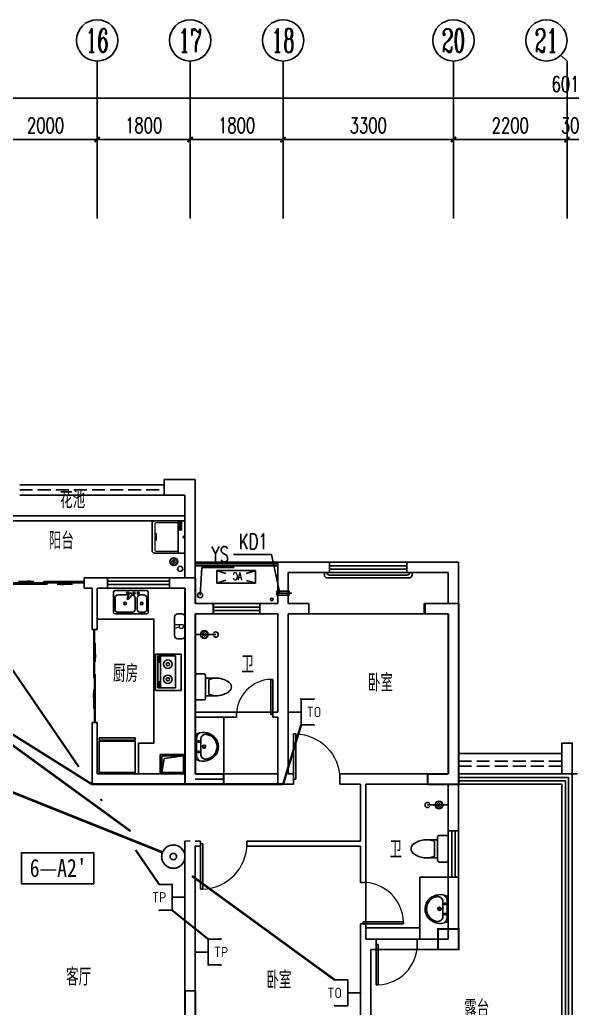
# Model space of a CAD drawing. Extents: x -993182 to -819982, y 169304 to 600104.
# Drawn here: x -875948 to -865248, y 372872 to 392011 of the extents above; entities that cross this region are included whole.
import ezdxf
from ezdxf.enums import TextEntityAlignment as Align

# ---------------------------------------------------------------- set-up
doc = ezdxf.new("R2010")
doc.units = 0
doc.header["$LTSCALE"] = 1000
doc.header["$MEASUREMENT"] = 0
doc.linetypes.add('DASH', pattern=[0.35, 0.25, -0.1])
for name, color, linetype in [('AXIS', 3, 'Continuous'), ('AXIS_TEXT', 7, 'Continuous'), ('DIM_LEAD', 3, 'Continuous'), ('EQUIP-安防', 3, 'Continuous'), ('EQUIP-通讯', 3, 'Continuous'), ('kan', 146, 'Continuous'), ('KTIAO', 124, 'Continuous'), ('PUB_TEXT', 7, 'Continuous'), ('VPIPE-污水', 2, 'Continuous'), ('WALL', 4, 'Continuous'), ('WINDOW', 2, 'Continuous'), ('WIRE-信号', 4, 'TG_S'), ('WIRE-网络', 6, 'TG_TD'), ('WIRE-通讯', 4, 'TG_TP'), ('冷凝水管', 6, 'Continuous'), ('家具', 187, 'Continuous'), ('屋面', 139, 'Continuous'), ('文字2', 7, 'Continuous'), ('栏杆', 169, 'Continuous'), ('空调、空调洞', 66, 'Continuous'), ('面层', 215, 'Continuous')]:
    doc.layers.add(name, color=color, linetype=linetype)
doc.layers.add('RENDERING', color=125, linetype='Continuous', lineweight=13)
doc.layers.add('洁、厨具', color=8, linetype='Continuous', lineweight=9)
doc.styles.add('-宋体', font='', dxfattribs={"width": 0.8})
doc.styles.add('_ROMANC', font='romanc__.ttf', dxfattribs={"width": 0.700005})
doc.styles.add('_SIMPLEX', font='SIMPLEX.shx', dxfattribs={"width": 0.75})
doc.styles.add('_TCH_AXIS', font='COMPLEX', dxfattribs={"bigfont": 'GBCBIG'})
doc.styles.add('_TCH_DIM', font='SIMPLEX', dxfattribs={"bigfont": 'GBCBIG'})
doc.styles.add('_TCH_DIM_T3', font='SIMPLEX', dxfattribs={"width": 0.705882, "bigfont": 'GBCBIG'})
doc.styles.add('_TEL_ATTDEF', font='GBENOR', dxfattribs={"width": 0.8, "height": 3, "bigfont": 'GBCBIG'})
doc.styles.add('_TEL_DIM', font='ICED', dxfattribs={"width": 0.8, "height": 3.5, "bigfont": 'BZHZ'})
doc.styles.add('COMPLEX', font='COMPLEX')
doc.styles.add('DIM_FONT', font='simplex_.ttf', dxfattribs={"width": 0.7, "bigfont": 'GBCBIG'})
doc.styles.get("Standard").update_dxf_attribs({"font": 'gbenor.shx', "bigfont": 'gbcbig.shx'})
doc.styles.add('TG_LINETYPE', font='ICED', dxfattribs={"width": 0.8, "height": 2, "bigfont": 'BZHZ'})
doc.styles.get('-宋体').set_extended_font_data('SimSun')
doc.linetypes.add('TG_S', pattern='A,1,-0.3,["S",TG_LINETYPE,S=0.1,R=0,X=-0.23,Y=-0.1],0', length=1.3)
doc.linetypes.add('TG_TD', pattern='A,1,-0.45,["TD",TG_LINETYPE,S=0.1,R=0,X=-0.38,Y=-0.1],0', length=1.45)
doc.linetypes.add('TG_TD+TV', pattern='A,1,-0.9,["TD+TV",TG_LINETYPE,S=0.1,R=0,X=-0.82,Y=-0.1],0', length=1.9)
doc.linetypes.add('TG_TP', pattern='A,1,-0.45,["TP",TG_LINETYPE,S=0.1,R=0,X=-0.38,Y=-0.1],0', length=1.45)
doc.linetypes.add('TG_WS', pattern='A,1,-0.45,["WS",TG_LINETYPE,S=0.1,R=0,X=-0.38,Y=-0.1],0', length=1.45)
doc.dimstyles.new('_TCH_ARCH&&100', dxfattribs={"dimtxt": 297.5, "dimasz": 100, "dimexe": 250, "dimexo": 300, "dimgap": 126.25, "dimtad": 1, "dimdec": 0, "dimzin": 0, "dimdsep": 46, "dimtxsty": '_TCH_DIM_T3', "dimblk": 'ARCHTICK', "dimcen": 0.09, "dimclrt": 7, "dimazin": 2, "dimtfac": 1, "dimtdec": 0, "dimtix": 1, "dimtmove": 2, "dimatfit": 3, "dimfxl": 0, "dimtolj": 1, "dimtzin": 0, "dimarcsym": 0})

# ---------------------------------------------------------------- blocks, each defined once
blk = doc.blocks.new('ASDGFSDFGGDF')
at = {"layer": '家具'}
for p, q in [((695, -609), (695, 0)), ((695, -609), (695, 0)), ((0, -670), (0, -629)), ((0, -629), (28, -629)), ((0, -670), (695, -670)), ((28, -629), (28, -609)), ((695, -609), (666, -609)), ((666, -609), (666, -629)), ((666, -629), (695, -629)), ((695, -629), (695, -670))]:
    blk.add_line(p, q, dxfattribs=at)
for points in [[(0, -609), (0, 0), (695, 0), (695, -609)], [(666, -609), (28, -609), (28, -629), (666, -629)]]:
    blk.add_lwpolyline(points, close=True, dxfattribs=at)
blk = doc.blocks.new('sdfdsfgf')
at = {"layer": '家具'}
for points in [[(1414289, 21341), (1413809, 21341), (1413809, 20961), (1414289, 20961), (1414289, 21341)], [(1414259, 20991), (1414211, 21259), (1413839, 21311)]]:
    blk.add_lwpolyline(points, dxfattribs=at)
blk.add_lwpolyline([(1414259, 21311), (1413839, 21311), (1413839, 20991), (1414259, 20991)], close=True, dxfattribs=at)
blk = doc.blocks.new('A$C685A49D5')
at = {"layer": '家具'}
for p, q in [((0, 31), (0, 419)), ((31, 450), (644, 450)), ((340, 402), (325, 393)), ((369, 391), (408, 287)), ((675, 419), (675, 31)), ((31, 307), (31, 92)), ((153, 368), (92, 368)), ((215, 92), (215, 307)), ((256, 307), (256, 92)), ((390, 277), (320, 363)), ((583, 368), (377, 368)), ((408, 287), (390, 277)), ((644, 92), (644, 307)), ((644, 0), (31, 0)), ((92, 31), (153, 31)), ((317, 31), (583, 31))]:
    blk.add_line(p, q, dxfattribs=at)
for centre, radius in [((194, 399), 20.5), ((276, 399), 20.5), ((399, 399), 20.5), ((128, 199), 25.6), ((450, 199), 25.6)]:
    blk.add_circle(centre, radius, dxfattribs=at)
for centre, radius, start, end in [((31, 419), 30.7, 90, 180), ((335, 376), 20.5, 120, 219.4623), ((350, 384), 20.5, 20.5377, 120), ((644, 419), 30.7, 0, 90), ((92, 307), 61.4, 90, 180), ((153, 307), 61.4, 0, 90), ((317, 307), 61.4, 90, 180), ((583, 307), 61.4, 0, 90), ((31, 31), 30.7, 180, 270), ((92, 92), 61.4, 180, 270), ((153, 92), 61.4, 270, 0), ((317, 92), 61.4, 180, 270), ((583, 92), 61.4, 270, 0), ((644, 31), 30.7, 270, 0)]:
    blk.add_arc(centre, radius, start, end, dxfattribs=at)
at = {"layer": '家具', "style": 'DIM_FONT', "width": 0.8, "flags": 9}
for tag in ['YSIZE', 'XSIZE']:
    blk.add_attdef(tag, (338, 450), '', height=0.5, rotation=270, dxfattribs=at)
blk = doc.blocks.new('$plan$00001601')
at = {"layer": '家具'}
for p, q in [((-350, 16), (350, 16)), ((-350, -484), (-350, 16)), ((350, 16), (350, -484)), ((-323, -98), (-323, -440)), ((299, -98), (-323, -98)), ((299, -440), (299, -98)), ((350, -484), (-350, -484)), ((-323, -384), (299, -384)), ((-323, -440), (299, -440)), ((-291, -407), (-291, -418)), ((-216, -416), (-280, -416)), ((-280, -416), (-280, -433)), ((-280, -433), (-216, -433)), ((-216, -433), (-216, -416)), ((-199, -408), (-199, -418)), ((182, -407), (182, -418)), ((193, -416), (193, -433)), ((257, -416), (193, -416)), ((193, -433), (257, -433)), ((257, -433), (257, -416)), ((274, -408), (274, -418))]:
    blk.add_line(p, q, dxfattribs=at)
for points in [[(-199, -408, 0.259034), (-201, -404, 0.076276), (-213, -399, 0.036515), (-226, -397, 0.026615), (-245, -396, 0.026615), (-264, -397, 0.036515), (-277, -399, 0.076276), (-289, -404, 0.259034), (-291, -408, 0.078462), (-291, -409, 0.056762)], [(-199, -418, 0.259034), (-201, -415, 0.076276), (-213, -410, 0.036515), (-226, -407, 0.026615), (-245, -406, 0.026615), (-264, -407, 0.036515), (-277, -410, 0.076276), (-289, -415, 0.259034), (-291, -418, 0.259034), (-289, -422, 0.056762), (-280, -426, 0.036515)], [(-216, -427, 0.008736), (-213, -427, 0.076276), (-201, -422, 0.259034), (-199, -418, 0.259034)], [(274, -408, 0.259034), (272, -404, 0.076276), (260, -399, 0.036515), (247, -397, 0.026615), (228, -396, 0.026615), (209, -397, 0.036515), (196, -399, 0.076276), (184, -404, 0.259034), (182, -408, 0.078462), (182, -409, 0.056762)], [(274, -418, 0.259034), (272, -415, 0.076276), (260, -410, 0.036515), (247, -407, 0.026615), (228, -406, 0.026615), (209, -407, 0.036515), (196, -410, 0.076276), (184, -415, 0.259034), (182, -418, 0.259034), (184, -422, 0.056762), (193, -426, 0.036515)], [(257, -427, 0.008736), (260, -427, 0.076276), (272, -422, 0.259034), (274, -418, 0.259034)]]:
    blk.add_lwpolyline(points, format="xyb", dxfattribs=at)
for centre, radius, start, end in [((-158, -243), 82.5, 0.964, 0), ((134, -243), 82.5, 180, 179.036), ((-158, -243), 31.6, 0.6532, 0), ((134, -243), 31.6, 180, 179.3468)]:
    blk.add_arc(centre, radius, start, end, dxfattribs=at)
blk = doc.blocks.new('A$C3451006C')
blk.add_lwpolyline([(-50, 330), (-50, -30, 0.414214), (10, -90), (90, -90, 0.414214), (150, -30), (150, 330, 0.414214), (90, 390), (10, 390, 0.414214)], format="xyb", close=True)
at = {"style": '_SIMPLEX', "width": 0.8}
blk.add_text('R', height=150, rotation=270, dxfattribs=at).set_placement((-32, 144), align=Align.CENTER)
blk = doc.blocks.new('$plan$00001623')
at = {"layer": '家具', "linetype": 'Continuous'}
blk.add_line((-341, -145), (342, -145), dxfattribs=at)
at = {"layer": '家具'}
blk.add_lwpolyline([(295, -706), (-295, -706, -0.414214), (-345, -656), (-345, 0), (345, 0), (345, -656, -0.414214)], format="xyb", close=True, dxfattribs=at)
at = {"layer": '家具', "lineweight": 13}
blk.add_lwpolyline([(307, -145), (307, -611, -0.414214), (267, -651), (-267, -651, -0.414214), (-307, -611), (-307, -145)], format="xyb", dxfattribs=at)
at = {"layer": '家具'}
for points in [[(323, -72), (152, -72), (152, -120), (323, -120)], [(163, -86), (177, -86), (177, -99), (163, -99)], [(189, -86), (202, -86), (202, -99), (189, -99)], [(213, -86), (227, -86), (227, -99), (213, -99)], [(239, -86), (253, -86), (253, -99), (239, -99)], [(281, -110), (309, -110), (309, -80), (281, -80)]]:
    blk.add_lwpolyline(points, close=True, dxfattribs=at)
blk.add_lwpolyline([(-71, -651), (-71, -623), (0, -623), (71, -623), (71, -651)], dxfattribs=at)
blk.add_circle((0, -25), 16, dxfattribs=at)
blk = doc.blocks.new('90304092557924')
at = {"layer": 'KTIAO'}
for p, q in [((-375, 125), (-198, 66)), ((-375, 125), (-375, -125)), ((375, 125), (-375, 125)), ((375, 125), (198, 66)), ((375, -125), (375, 125)), ((-203, -68), (-375, -125)), ((-375, -125), (375, -125)), ((200, -67), (375, -125))]:
    blk.add_line(p, q, dxfattribs=at)
at = {"layer": 'KTIAO', "style": '_ROMANC', "width": 0.7}
blk.add_text('AC', height=148.6, dxfattribs=at).set_placement((-113, -66))
at = {"layer": 'KTIAO', "style": 'DIM_FONT', "oblique": 0, "width": 0.6, "flags": 9}
for tag in ['XSIZE', 'YSIZE']:
    blk.add_attdef(tag, (-375, -125), '', height=0.5, dxfattribs=at)
blk = doc.blocks.new('M_E6')
for p, q in [((-240, 0), (-270, -79)), ((240, 0), (-240, 0)), ((-237, 0), (239, 0)), ((240, 0), (270, -79)), ((-213, -36), (-271, -91)), ((-179, -23), (181, -23)), ((141, -105), (-141, -105)), ((-141, -105), (141, -105)), ((217, -37), (274, -95))]:
    blk.add_line(p, q)
for centre, radius in [((-99, -65), 16.3), ((2, -172), 31.6), ((2, -172), 23), ((101, -65), 16.3)]:
    blk.add_circle(centre, radius)
for centre, radius, start, end in [((28, -152), 307, 166.1751, 244.7296), ((-141, -205), 100, 90, 190.5602), ((-179, -73), 50, 90, 133.181), ((-28, -152), 307, 297.0639, 13.8249), ((141, -205), 100, 349.4398, 90), ((181, -73), 50, 44.5607, 90), ((0, -179), 243, 190.5602, 349.4398), ((0, -201), 250, 245.8071, 296.4628), ((28, -152), 307, 266.589, 266.5936)]:
    blk.add_arc(centre, radius, start, end)
at = {"width": 0.8, "flags": 9}
for tag in ['XSIZE', 'YSIZE']:
    blk.add_attdef(tag, (0, 0), '', height=0.5, dxfattribs=at)
blk = doc.blocks.new('1')
for p, q in [((-550, -239), (-550, 201)), ((-520, 231), (-380, 231)), ((-350, 201), (-350, 151)), ((-350, 151), (-350, -189)), ((-350, 151), (-154, 151)), ((-289, 121), (-289, -159)), ((-154, -189), (-350, -189)), ((-350, -189), (-350, -239)), ((-380, -269), (-520, -269))]:
    blk.add_line(p, q)
for centre, radius, start, end in [((-520, 201), 30, 90, 180), ((-380, 201), 30, 360, 90), ((-137, -247), 398, 92.544, 112.5495), ((-137, -247), 398, 53.3619, 92.544), ((40, -19), 110, 303.4509, 56.5491), ((-137, 208), 398, 247.4505, 267.456), ((-137, 208), 398, 267.456, 306.6381), ((-520, -239), 30, 180, 270), ((-380, -239), 30, 270, 360)]:
    blk.add_arc(centre, radius, start, end)
blk = doc.blocks.new('A$C6A1B0631')
at = {"layer": '家具'}
for p, q in [((0, 527), (0, 667)), ((30, 697), (470, 697)), ((500, 667), (500, 527)), ((470, 497), (30, 497)), ((80, 497), (80, 267)), ((390, 437), (110, 437)), ((420, 497), (420, 267))]:
    blk.add_line(p, q, dxfattribs=at)
for centre, radius, start, end in [((30, 667), 30, 90, 180), ((470, 667), 30, 0, 90), ((30, 527), 30, 180, 270), ((477, 284), 398, 157.4505, 216.6381), ((23, 284), 398, 323.3619, 22.5495), ((470, 527), 30, 270, 0), ((250, 108), 110, 213.4509, 326.5491)]:
    blk.add_arc(centre, radius, start, end, dxfattribs=at)
blk = doc.blocks.new('$lvtry$00000168')
at = {"color": 0}
blk.add_line((0, 0), (0, -395), dxfattribs=at)
blk.add_arc((0, -395), 50, 121.0332, 58.9668, dxfattribs=at)
for p in [(0, 0), (0, -223)]:
    blk.add_point(p, dxfattribs=at)
blk = doc.blocks.new('$lvtry$00000171')
for p, q in [((-74, 11), (-11, 74)), ((-70, -27), (27, 70)), ((-53, -53), (53, 53)), ((-27, -70), (70, 27)), ((11, -74), (74, -11))]:
    blk.add_line(p, q)
blk.add_circle((0, 0), 75)
blk.add_point((0, 0))
blk = doc.blocks.new('A$C6BE329BC')
at = {"layer": '家具'}
blk.add_blockref('$lvtry$00000168', (75, 445), dxfattribs=at)
at = {"layer": '家具', "rotation": 180}
blk.add_blockref('$lvtry$00000171', (75, 271), dxfattribs=at)
blk = doc.blocks.new('TRHH')
at = {"color": 6}
blk.add_circle((-233616, -461390), 50, dxfattribs=at)
blk = doc.blocks.new('q2')
at = {"color": 3, "const_width": 35}
for points in [[(-507646, -362041), (-507146, -362041)], [(-507646, -362241), (-507646, -362041)], [(-507146, -362541), (-507146, -362041)], [(-507646, -362241), (-507346, -362241)], [(-507346, -362741), (-507346, -362241)], [(-507146, -362541), (-506796, -362541)], [(-506796, -362541), (-506796, -362741)], [(-502696, -362541), (-502046, -362541)], [(-502696, -362741), (-502696, -362541)], [(-502046, -366041), (-502046, -362541)], [(-507346, -366041), (-507346, -362741)], [(-507146, -365841), (-507146, -362741)], [(-507146, -362741), (-506796, -362741)], [(-502696, -362741), (-502246, -362741)], [(-502246, -365841), (-502246, -362741)], [(-507146, -365841), (-506596, -365841)], [(-506596, -365841), (-506596, -366041)], [(-502646, -365841), (-502246, -365841)], [(-502646, -366041), (-502646, -365841)], [(-507346, -366041), (-506596, -366041)], [(-502646, -366041), (-502046, -366041)], [(-507346, -372341), (-507346, -370041)], [(-507346, -370041), (-507146, -370041)], [(-507146, -372541), (-507146, -370041)]]:
    blk.add_lwpolyline(points, dxfattribs=at)
blk.add_lwpolyline([(-502046, -369241), (-502046, -368841), (-502446, -368841), (-502446, -369241)], close=True, dxfattribs=at)
blk = doc.blocks.new('A$C06D6341B')
at = {"layer": '空调、空调洞', "linetype": 'DASH'}
for p, q in [((80, 290), (0, 290)), ((0, 290), (0, 50)), ((40, 0), (40, 340)), ((80, 50), (80, 290)), ((0, 50), (80, 50))]:
    blk.add_line(p, q, dxfattribs=at)
blk = doc.blocks.new('kt')
at = {"layer": 'DIM_LEAD'}
for p, q in [((-423467, -787455), (-424204, -787455)), ((-423307, -788204), (-423467, -787455)), ((-423307, -788204), (-423467, -787455)), ((-423307, -788204), (-423467, -787455)), ((-423307, -788204), (-423467, -787455)), ((-423307, -788204), (-423467, -787455))]:
    blk.add_line(p, q, dxfattribs=at)
at = {"layer": 'VPIPE-污水'}
blk.add_circle((-425236, -787733, -76424), 50, dxfattribs=at)
at = {"layer": '冷凝水管'}
blk.add_circle((-423460, -788323, -76424), 25, dxfattribs=at)
at = {"layer": '家具', "yscale": -1, "rotation": 89.9999999999961}
blk.add_blockref('$lvtry$00000171', (-425360, -787592, -76424), dxfattribs=at)
at = {"layer": '空调、空调洞', "xscale": -1, "rotation": 90}
blk.add_blockref('A$C06D6341B', (-423074, -788164, -76424), dxfattribs=at)
at = {"layer": 'DIM_LEAD', "color": 7, "style": '_TCH_DIM', "width": 0.705882}
blk.add_text('KD1', height=297.5, dxfattribs=at).set_placement((-424099, -787350))
blk = doc.blocks.new('$DorLib2D$00000001')
for p, q in [((0.45, 0.975), (0.5, 0.975)), ((0.45, 0), (0.45, 0.975)), ((0.5, 0), (0.5, 0.975)), ((0.5, 0), (0.45, 0))]:
    blk.add_line(p, q)
at = {"lineweight": 13}
blk.add_arc((0.475, 0), 0.975, 91.4693, 180, dxfattribs=at)
blk = doc.blocks.new('$DorLib2D$00000131')
at = {"color": 0, "linetype": 'Continuous'}
for p, q in [((-0.5, 0.125), (-0.5, 0)), ((0.019, 0.125), (-0.5, 0.125)), ((0.019, 0), (0.019, 0.125)), ((0.15, 0.125), (0.232, 0.197)), ((0.35, 0.125), (0.15, 0.125)), ((0.232, 0.197), (0.232, 0.125)), ((-0.5, 0), (0.019, 0)), ((-0.024, 0), (0.5, 0)), ((-0.024, -0.125), (-0.024, 0)), ((0.5, 0), (0.5, -0.125)), ((-0.35, -0.125), (-0.15, -0.125)), ((-0.232, -0.197), (-0.232, -0.125)), ((-0.15, -0.125), (-0.232, -0.197)), ((0.5, -0.125), (-0.024, -0.125))]:
    blk.add_line(p, q, dxfattribs=at)
blk = doc.blocks.new('$WINLIB2D$00000001')
at = {"color": 0}
for points in [[(-0.5, 0.5), (-0.5, -0.5)], [(-0.5, 0.5), (0.5, 0.5)], [(0.5, -0.5), (0.5, 0.5)], [(0.5, 0.167), (-0.5, 0.167)], [(0.5, -0.167), (-0.5, -0.167)], [(-0.5, -0.5), (0.5, -0.5)]]:
    blk.add_lwpolyline(points, dxfattribs=at)
blk = doc.blocks.new('_AXISO')
blk.add_circle((0, 0), 0.5)
at = {"layer": 'AXIS_TEXT', "style": 'COMPLEX', "width": 1.041667}
blk.add_attdef('A', text='', height=0.56, dxfattribs=at).set_placement((-0.25, -0.28), (0.25, -0.28), align=Align.FIT)
blk = doc.blocks.new('_ArchTick')
at = {"color": 0, "linetype": 'ByBlock', "const_width": 0.4}
blk.add_lwpolyline([(-0.5, -0.5), (0.5, 0.5)], dxfattribs=at)
blk = doc.blocks.new('*D248')
at = {"layer": 'AXIS', "color": 0, "lineweight": -2}
for p, q in [((-256409, -356156), (-256409, -353578)), ((-196309, -356156), (-196309, -353578)), ((-256409, -353828), (-196309, -353828))]:
    blk.add_line(p, q, dxfattribs=at)
at = {"layer": 'Defpoints', "color": 0}
for p in [(-196309, -353828), (-256409, -356456), (-196309, -356456)]:
    blk.add_point(p, dxfattribs=at)
at = {"layer": 'AXIS', "color": 0, "lineweight": -2, "xscale": 100, "yscale": 100, "zscale": 100, "rotation": 180}
blk.add_blockref('_ArchTick', (-256409, -353828), dxfattribs=at)
at = {"layer": 'AXIS', "color": 0, "lineweight": -2, "xscale": 100, "yscale": 100, "zscale": 100}
blk.add_blockref('_ArchTick', (-196309, -353828), dxfattribs=at)
at = {"layer": 'AXIS', "color": 7, "insert": (-226359, -353553), "char_height": 297.5, "attachment_point": 5, "style": '_TCH_DIM_T3'}
blk.add_mtext('\\A1;60100', dxfattribs=at)
blk = doc.blocks.new('*D261')
at = {"layer": 'AXIS', "color": 0, "lineweight": -2}
for p, q in [((-237609, -356156), (-237609, -354378)), ((-235609, -356156), (-235609, -354378)), ((-237609, -354628), (-235609, -354628))]:
    blk.add_line(p, q, dxfattribs=at)
at = {"layer": 'Defpoints', "color": 0}
for p in [(-235609, -354628), (-237609, -356456), (-235609, -356456)]:
    blk.add_point(p, dxfattribs=at)
at = {"layer": 'AXIS', "color": 0, "lineweight": -2, "xscale": 100, "yscale": 100, "zscale": 100, "rotation": 180}
blk.add_blockref('_ArchTick', (-237609, -354628), dxfattribs=at)
at = {"layer": 'AXIS', "color": 0, "lineweight": -2, "xscale": 100, "yscale": 100, "zscale": 100}
blk.add_blockref('_ArchTick', (-235609, -354628), dxfattribs=at)
at = {"layer": 'AXIS', "color": 7, "insert": (-236609, -354353), "char_height": 297.5, "attachment_point": 5, "style": '_TCH_DIM_T3'}
blk.add_mtext('\\A1;2000', dxfattribs=at)
blk = doc.blocks.new('*D262')
at = {"layer": 'AXIS', "color": 0, "lineweight": -2}
for p, q in [((-235609, -356156), (-235609, -354378)), ((-233809, -356156), (-233809, -354378)), ((-235609, -354628), (-233809, -354628))]:
    blk.add_line(p, q, dxfattribs=at)
at = {"layer": 'Defpoints', "color": 0}
for p in [(-233809, -354628), (-235609, -356456), (-233809, -356456)]:
    blk.add_point(p, dxfattribs=at)
at = {"layer": 'AXIS', "color": 0, "lineweight": -2, "xscale": 100, "yscale": 100, "zscale": 100, "rotation": 180}
blk.add_blockref('_ArchTick', (-235609, -354628), dxfattribs=at)
at = {"layer": 'AXIS', "color": 0, "lineweight": -2, "xscale": 100, "yscale": 100, "zscale": 100}
blk.add_blockref('_ArchTick', (-233809, -354628), dxfattribs=at)
at = {"layer": 'AXIS', "color": 7, "insert": (-234709, -354353), "char_height": 297.5, "attachment_point": 5, "style": '_TCH_DIM_T3'}
blk.add_mtext('\\A1;1800', dxfattribs=at)
blk = doc.blocks.new('*D263')
at = {"layer": 'AXIS', "color": 0, "lineweight": -2}
for p, q in [((-233809, -356156), (-233809, -354378)), ((-232009, -356156), (-232009, -354378)), ((-233809, -354628), (-232009, -354628))]:
    blk.add_line(p, q, dxfattribs=at)
at = {"layer": 'Defpoints', "color": 0}
for p in [(-232009, -354628), (-233809, -356456), (-232009, -356456)]:
    blk.add_point(p, dxfattribs=at)
at = {"layer": 'AXIS', "color": 0, "lineweight": -2, "xscale": 100, "yscale": 100, "zscale": 100, "rotation": 180}
blk.add_blockref('_ArchTick', (-233809, -354628), dxfattribs=at)
at = {"layer": 'AXIS', "color": 0, "lineweight": -2, "xscale": 100, "yscale": 100, "zscale": 100}
blk.add_blockref('_ArchTick', (-232009, -354628), dxfattribs=at)
at = {"layer": 'AXIS', "color": 7, "insert": (-232909, -354353), "char_height": 297.5, "attachment_point": 5, "style": '_TCH_DIM_T3'}
blk.add_mtext('\\A1;1800', dxfattribs=at)
blk = doc.blocks.new('*D264')
at = {"layer": 'AXIS', "color": 0, "lineweight": -2}
for p, q in [((-232009, -356156), (-232009, -354378)), ((-228709, -356156), (-228709, -354378)), ((-232009, -354628), (-228709, -354628))]:
    blk.add_line(p, q, dxfattribs=at)
at = {"layer": 'Defpoints', "color": 0}
for p in [(-228709, -354628), (-232009, -356456), (-228709, -356456)]:
    blk.add_point(p, dxfattribs=at)
at = {"layer": 'AXIS', "color": 0, "lineweight": -2, "xscale": 100, "yscale": 100, "zscale": 100, "rotation": 180}
blk.add_blockref('_ArchTick', (-232009, -354628), dxfattribs=at)
at = {"layer": 'AXIS', "color": 0, "lineweight": -2, "xscale": 100, "yscale": 100, "zscale": 100}
blk.add_blockref('_ArchTick', (-228709, -354628), dxfattribs=at)
at = {"layer": 'AXIS', "color": 7, "insert": (-230359, -354353), "char_height": 297.5, "attachment_point": 5, "style": '_TCH_DIM_T3'}
blk.add_mtext('\\A1;3300', dxfattribs=at)
blk = doc.blocks.new('*D265')
at = {"layer": 'AXIS', "color": 0, "lineweight": -2}
for p, q in [((-228709, -356156), (-228709, -354378)), ((-226509, -356156), (-226509, -354378)), ((-228709, -354628), (-226509, -354628))]:
    blk.add_line(p, q, dxfattribs=at)
at = {"layer": 'Defpoints', "color": 0}
for p in [(-226509, -354628), (-228709, -356456), (-226509, -356456)]:
    blk.add_point(p, dxfattribs=at)
at = {"layer": 'AXIS', "color": 0, "lineweight": -2, "xscale": 100, "yscale": 100, "zscale": 100, "rotation": 180}
blk.add_blockref('_ArchTick', (-228709, -354628), dxfattribs=at)
at = {"layer": 'AXIS', "color": 0, "lineweight": -2, "xscale": 100, "yscale": 100, "zscale": 100}
blk.add_blockref('_ArchTick', (-226509, -354628), dxfattribs=at)
at = {"layer": 'AXIS', "color": 7, "insert": (-227609, -354353), "char_height": 297.5, "attachment_point": 5, "style": '_TCH_DIM_T3'}
blk.add_mtext('\\A1;2200', dxfattribs=at)
blk = doc.blocks.new('*D266')
at = {"layer": 'AXIS', "color": 0, "lineweight": -2}
for p, q in [((-226509, -356156), (-226509, -354378)), ((-226209, -356156), (-226209, -354378)), ((-226509, -354628), (-226609, -354628)), ((-226509, -354628), (-226209, -354628)), ((-226209, -354628), (-226109, -354628))]:
    blk.add_line(p, q, dxfattribs=at)
at = {"layer": 'Defpoints', "color": 0}
for p in [(-226209, -354628), (-226509, -356456), (-226209, -356456)]:
    blk.add_point(p, dxfattribs=at)
at = {"layer": 'AXIS', "color": 0, "lineweight": -2, "xscale": 100, "yscale": 100, "zscale": 100}
blk.add_blockref('_ArchTick', (-226509, -354628), dxfattribs=at)
at = {"layer": 'AXIS', "color": 0, "lineweight": -2, "xscale": 100, "yscale": 100, "zscale": 100, "rotation": 180}
blk.add_blockref('_ArchTick', (-226209, -354628), dxfattribs=at)
at = {"layer": 'AXIS', "color": 7, "insert": (-226359, -354353), "char_height": 297.5, "attachment_point": 5, "style": '_TCH_DIM_T3'}
blk.add_mtext('\\A1;300', dxfattribs=at)
blk = doc.blocks.new('$equip$00001847')
for p, q in [((-0.5, 0.499), (-0.5, 0.999)), ((0.5, 0.999), (0.5, 0.499)), ((0.5, 0.499), (-0.5, 0.499)), ((0, 0.5), (0, 0))]:
    blk.add_line(p, q)
for p in [(-0.5, 0.999), (0.5, 0.999), (-0.5, 0.499), (0.5, 0.499), (0, 0)]:
    blk.add_point(p)
at = {"color": 7, "style": '_TEL_DIM'}
blk.add_attdef('$TEXT$', text='', height=0.4, dxfattribs=at).set_placement((0, 0.999), align=Align.MIDDLE_CENTER)
at = {"color": 7, "style": '_TEL_DIM', "flags": 1}
blk.add_attdef('A', text='', height=0.00002, dxfattribs=at).set_placement((0, 0), align=Align.MIDDLE_CENTER)
blk = doc.blocks.new('$equip$00002479')
at = {"const_width": 0.04}
blk.add_lwpolyline([(-0.3, 0, 1), (0.3, 0, 1), (-0.3, 0, 0.942883)], format="xyb", dxfattribs=at)
for radius in [0.3, 0.0841]:
    blk.add_circle((0, 0), radius)
for p in [(0, 0.3), (-0.3, 0), (0.3, 0), (0, -0.3)]:
    blk.add_point(p)
at = {"color": 7, "style": '_TEL_DIM', "flags": 1}
blk.add_attdef('A', text='', height=0.00002, dxfattribs=at).set_placement((0, 0), align=Align.MIDDLE_CENTER)
blk = doc.blocks.new('5#、7#楼参照')
blk.add_lwpolyline([(-226308.8, -366912), (-226408.8, -366912)])
at = {"layer": 'AXIS'}
for p, q in [((-235608.8, -355308.6), (-235608.8, -353108.3)), ((-233808.8, -355308.6), (-233808.8, -353108.3)), ((-232008.8, -355308.6), (-232008.8, -353108.3)), ((-228708.8, -355308.6), (-228708.8, -353108.3)), ((-226626, -352991.2), (-226508.8, -353108.3)), ((-226508.8, -355308.6), (-226508.8, -353108.3))]:
    blk.add_line(p, q, dxfattribs=at)
at = {"layer": 'DIM_LEAD'}
for p, q in [((-233615.6, -363451), (-233585, -362912)), ((-233585, -362912), (-232953, -362912))]:
    blk.add_line(p, q, dxfattribs=at)
at = {"layer": 'kan'}
for p, q in [((-237108.8, -361312), (-234308.8, -361312)), ((-237108.8, -361512), (-234308.8, -361512))]:
    blk.add_line(p, q, dxfattribs=at)
at = {"layer": 'kan', "linetype": 'DASH'}
blk.add_line((-237108.8, -361412), (-234308.8, -361412), dxfattribs=at)
at = {"layer": 'kan', "color": 124}
for p, q in [((-233908.8, -361912), (-237508.8, -361912)), ((-233908.8, -362012), (-237508.8, -362012))]:
    blk.add_line(p, q, dxfattribs=at)
at = {"layer": 'kan'}
for points in [[(-232108.8, -362812), (-233708.8, -362812)], [(-226608.8, -366912), (-226608.8, -366312), (-226408.8, -366312), (-226408.8, -366912)], [(-228608.8, -366912), (-226408.8, -366912), (-226408.8, -374312), (-229408.8, -374312), (-229408.8, -375712), (-233058.8, -375712)], [(-228608.8, -367112), (-226608.8, -367112), (-226608.8, -374112), (-229608.8, -374112), (-229608.8, -375512), (-233058.8, -375512)]]:
    blk.add_lwpolyline(points, dxfattribs=at)
at = {"layer": 'WALL'}
for p, q in [((-234308.8, -361212), (-233708.8, -361212)), ((-234308.8, -361212), (-234308.8, -361512)), ((-233708.8, -363212), (-233708.8, -361212)), ((-234308.8, -361512), (-233908.8, -361512)), ((-233908.8, -363112), (-233908.8, -361512)), ((-231108.8, -362812), (-232108.8, -362812)), ((-232108.8, -363612), (-232108.8, -362812)), ((-231108.8, -363012), (-231108.8, -362812)), ((-228608.8, -362812), (-229608.8, -362812)), ((-229608.8, -362812), (-229608.8, -363012)), ((-228608.8, -362812), (-228608.8, -363712)), ((-231908.8, -363012), (-231108.8, -363012)), ((-231908.8, -363612), (-231908.8, -363012)), ((-229608.8, -363012), (-228808.8, -363012)), ((-228808.8, -363012), (-228808.8, -363612)), ((-235608.8, -363112), (-235858.8, -363112)), ((-235858.8, -363112), (-235858.8, -363312)), ((-235408.8, -363112), (-235608.8, -363112)), ((-235408.8, -363312), (-235408.8, -363112)), ((-233908.8, -363112), (-234208.8, -363112)), ((-234208.8, -363112), (-234208.8, -363312)), ((-233708.8, -363212), (-233708.8, -363612)), ((-235858.8, -363312), (-235708.8, -363312)), ((-235708.8, -363312), (-235708.8, -364112)), ((-235608.8, -364112), (-235608.8, -363312)), ((-235608.8, -363312), (-235408.8, -363312)), ((-234208.8, -363312), (-233908.8, -363312)), ((-233908.8, -363312), (-233908.8, -363712)), ((-233358.8, -363612), (-233708.8, -363612)), ((-233358.8, -363812), (-233358.8, -363612)), ((-232108.8, -363612), (-232458.8, -363612)), ((-232458.8, -363612), (-232458.8, -363812)), ((-231507.8, -363612), (-231908.8, -363612)), ((-231507.8, -363812), (-231507.8, -363612)), ((-228808.8, -363612), (-229277.8, -363612)), ((-229277.8, -363812), (-229277.8, -363612)), ((-233908.8, -363712), (-233908.8, -365712)), ((-233708.8, -363812), (-233358.8, -363812)), ((-233708.8, -363812), (-233708.8, -365712)), ((-232458.8, -363812), (-232108.8, -363812)), ((-232108.8, -365712), (-232108.8, -363812)), ((-231507.8, -363812), (-231908.8, -363812)), ((-231908.8, -365712), (-231908.8, -363812)), ((-228808.8, -363812), (-229277.8, -363812)), ((-228808.8, -363812), (-228808.8, -366912)), ((-228608.8, -363712), (-228608.8, -367012)), ((-235708.8, -364112), (-235608.8, -364112)), ((-233908.8, -365712), (-233908.8, -366912)), ((-232908.8, -365712), (-233708.8, -365712)), ((-232908.8, -365812), (-232908.8, -365712)), ((-232108.8, -365712), (-232208.8, -365712)), ((-232208.8, -365712), (-232208.8, -365812)), ((-231908.8, -366912), (-231908.8, -365712)), ((-235608.8, -365912), (-235708.8, -365912)), ((-235708.8, -365912), (-235708.8, -367112)), ((-235608.8, -366912), (-235608.8, -365912)), ((-233708.8, -365812), (-232908.8, -365812)), ((-233708.8, -365812), (-233708.8, -366912)), ((-232208.8, -365812), (-232108.8, -365812)), ((-232108.8, -366912), (-232108.8, -365812)), ((-233908.8, -366912), (-235608.8, -366912)), ((-233158.8, -366912), (-233708.8, -366912)), ((-233158.8, -367112), (-233158.8, -366912)), ((-232108.8, -366912), (-232108.8, -367112)), ((-231808.8, -366912), (-231908.8, -366912)), ((-231808.8, -367112), (-231808.8, -366912)), ((-230408.8, -366912), (-230908.8, -366912)), ((-230908.8, -366912), (-230908.8, -367112)), ((-228808.8, -366912), (-230408.8, -366912)), ((-228608.8, -368012), (-228608.8, -367012)), ((-233808.8, -367112), (-235708.8, -367112)), ((-233808.8, -367112), (-233158.8, -367112)), ((-232108.8, -367112), (-232008.8, -367112)), ((-232008.8, -367112), (-231808.8, -367112)), ((-230908.8, -367112), (-230508.8, -367112)), ((-230508.8, -368212), (-230508.8, -367112)), ((-230408.8, -368312), (-230408.8, -367112)), ((-228808.8, -367112), (-230408.8, -367112)), ((-228808.8, -367112), (-228808.8, -368012)), ((-228808.8, -368012), (-228608.8, -368012)), ((-233908.8, -368212), (-233808.7, -368208.4)), ((-233908.8, -368312), (-233908.8, -368212)), ((-233805, -368208.5), (-233808.7, -368208.4)), ((-233608.8, -368212), (-233708.8, -368212)), ((-233608.8, -368312), (-233608.8, -368212)), ((-230508.8, -368212), (-232708.8, -368212)), ((-232708.8, -368212), (-232708.8, -368312)), ((-233908.8, -373412), (-233908.8, -368312)), ((-233708.8, -373412), (-233708.8, -368312)), ((-233708.8, -368312), (-233608.8, -368312)), ((-232708.8, -368312), (-230508.8, -368312)), ((-230508.8, -368312), (-230508.8, -369012)), ((-230408.8, -369012), (-230408.8, -368312)), ((-228608.8, -368912), (-228808.8, -368912)), ((-228808.8, -368912), (-228808.8, -370112)), ((-228608.8, -370312), (-228608.8, -368912)), ((-230508.8, -369012), (-230408.8, -369012)), ((-230408.8, -369812), (-230508.8, -369812)), ((-230508.8, -369812), (-230508.8, -370212)), ((-230408.8, -370112), (-230408.8, -369812)), ((-230208.8, -370112), (-230408.8, -370112)), ((-230208.8, -370312), (-230208.8, -370112)), ((-228808.8, -370112), (-229408.8, -370112)), ((-229408.8, -370112), (-229408.8, -370312)), ((-230508.8, -373412), (-230508.8, -370212)), ((-230308.8, -370312), (-230208.8, -370312)), ((-230308.8, -373512), (-230308.8, -370312)), ((-229408.8, -370312), (-228608.8, -370312))]:
    blk.add_line(p, q, dxfattribs=at)
at = {"layer": 'WINDOW'}
for p, q in [((-231507.8, -363812), (-229277.8, -363812)), ((-232908.8, -365712), (-232208.8, -365712)), ((-233158.8, -366912), (-232108.8, -366912)), ((-230408.8, -369812, 0), (-230408.8, -369012, 0)), ((-229408.8, -370112, 0), (-230208.8, -370112, 0)), ((-229408.8, -370312, 0), (-230208.8, -370312, 0))]:
    blk.add_line(p, q, dxfattribs=at)
at = {"layer": 'WINDOW', "linetype": 'DASH'}
for p, q in [((-233158.8, -366912), (-233158.8, -367112)), ((-232108.8, -367112), (-232108.8, -366912))]:
    blk.add_line(p, q, dxfattribs=at)
at = {"layer": 'WINDOW'}
blk.add_lwpolyline([(-230408.8, -370112), (-230408.8, -369892), (-229358.8, -369892)], dxfattribs=at)
at = {"layer": '家具'}
blk.add_line((-234808.8, -366312, 0), (-234808.8, -366912, 0), dxfattribs=at)
at = {"layer": '家具', "elevation": 0}
for points in [[(-235608.8, -363912), (-235608.8, -363912), (-234508.8, -363912), (-234508.8, -363912), (-234508.8, -366312), (-234508.8, -366312), (-234508.8, -366312), (-234808.8, -366312)], [(-233708.8, -367012), (-233158.8, -367012), (-233158.8, -366112), (-233158.8, -365812), (-233708.8, -365812)]]:
    blk.add_lwpolyline(points, dxfattribs=at)
at = {"layer": '家具'}
blk.add_lwpolyline([(-228808.8, -370112), (-229358.8, -370112), (-229358.8, -369212), (-229358.8, -368912), (-228808.8, -368912)], dxfattribs=at)
at = {"layer": '屋面', "color": 190}
blk.add_lwpolyline([(-226608.8, -366512), (-228608.8, -366512)], dxfattribs=at)
at = {"layer": '屋面', "color": 190, "linetype": 'DASH'}
for points in [[(-226608.8, -366662), (-228608.8, -366662)], [(-226608.8, -366762), (-228608.8, -366762)]]:
    blk.add_lwpolyline(points, dxfattribs=at)
at = {"layer": '栏杆'}
for points in [[(-233708.8, -362842), (-232108.8, -362842)], [(-233708.8, -362882), (-232108.8, -362882)], [(-228608.8, -366982), (-226478.8, -366982), (-226478.8, -374242), (-229478.8, -374242), (-229478.8, -375642), (-233058.8, -375642)], [(-228608.8, -367042), (-226538.8, -367042), (-226538.8, -374182), (-229538.8, -374182), (-229538.8, -375582), (-233058.8, -375582)]]:
    blk.add_lwpolyline(points, dxfattribs=at)
for points in [[(-229508.8, -363012), (-229508.8, -363062, -0.4142136), (-229558.8, -363112), (-231158.8, -363112, -0.4142136), (-231208.8, -363062), (-231208.8, -363012)], [(-231158.8, -363012), (-231158.8, -363012, 0.4142136), (-231108.8, -363062), (-229608.8, -363062, 0.4142136), (-229558.8, -363012), (-229558.8, -363012)]]:
    blk.add_lwpolyline(points, format="xyb", dxfattribs=at)
at = {"color": 6}
blk.add_blockref('TRHH', (0, 97938.9), dxfattribs=at)
at = {"xscale": -1, "rotation": 90.00000000002176}
blk.add_blockref('A$C6BE329BC', (-233263.8, -364137), dxfattribs=at)
at = {"rotation": 270.0000000000217}
blk.add_blockref('A$C6BE329BC', (-229261.1, -367437), dxfattribs=at)
at = {"layer": 'AXIS'}
ref = blk.add_blockref('_AXISO', (-235608.8, -352708.3), dxfattribs=dict(at, xscale=800, yscale=800, zscale=800))
ref.add_attrib('A', '16', dxfattribs={"layer": 'AXIS_TEXT', "height": 452.55, "style": '_TCH_AXIS', "width": 0.724138}).set_placement((-235835.1, -352934.6), (-235382.5, -352934.6), align=Align.FIT)
ref = blk.add_blockref('_AXISO', (-233808.8, -352708.3), dxfattribs=dict(at, xscale=800, yscale=800, zscale=800))
ref.add_attrib('A', '17', dxfattribs={"layer": 'AXIS_TEXT', "height": 452.55, "style": '_TCH_AXIS', "width": 0.724138}).set_placement((-234035.1, -352934.6), (-233582.5, -352934.6), align=Align.FIT)
ref = blk.add_blockref('_AXISO', (-232008.8, -352708.3), dxfattribs=dict(at, xscale=800, yscale=800, zscale=800))
ref.add_attrib('A', '18', dxfattribs={"layer": 'AXIS_TEXT', "height": 452.55, "style": '_TCH_AXIS', "width": 0.724138}).set_placement((-232235.1, -352934.6), (-231782.5, -352934.6), align=Align.FIT)
ref = blk.add_blockref('_AXISO', (-228708.8, -352708.3), dxfattribs=dict(at, xscale=800, yscale=800, zscale=800))
ref.add_attrib('A', '20', dxfattribs={"layer": 'AXIS_TEXT', "height": 452.55, "style": '_TCH_AXIS', "width": 0.617647}).set_placement((-228935.1, -352934.6), (-228482.5, -352934.6), align=Align.FIT)
ref = blk.add_blockref('_AXISO', (-226908.8, -352708.3), dxfattribs=dict(at, xscale=800, yscale=800, zscale=800))
ref.add_attrib('A', '21', dxfattribs={"layer": 'AXIS_TEXT', "height": 452.55, "style": '_TCH_AXIS', "width": 0.724138}).set_placement((-227135.1, -352934.6), (-226682.5, -352934.6), align=Align.FIT)
at = {"layer": 'RENDERING', "xscale": -1}
blk.add_blockref('90304092557924', (-232919.3, -363094.9), dxfattribs=at)
at = {"layer": 'WINDOW'}
for name, p, xscale, yscale, zscale in [('$WINLIB2D$00000001', (-230358.8, -362912), 1500, -200, 1500), ('$WINLIB2D$00000001', (-234808.8, -363212), 1200, -200, 1200), ('$DorLib2D$00000001', (-232558.8, -365762), 700, 700, 700)]:
    blk.add_blockref(name, p, dxfattribs=dict(at, xscale=xscale, yscale=yscale, zscale=zscale))
for name, p, xscale, yscale, zscale, rotation in [('$DorLib2D$00000131', (-236608.8, -363212), 1500, -200, 1500, 9.793384031446956e-09), ('$WINLIB2D$00000001', (-232908.8, -363712), 900, -200, 900, 180), ('$DorLib2D$00000131', (-235658.8, -365012), 1800, -100, 1800, 90), ('$DorLib2D$00000001', (-231358.8, -367012), 900, -900, 900, 180), ('$WINLIB2D$00000001', (-228708.8, -368462), -900, -200, -900, 270), ('$DorLib2D$00000001', (-233158.8, -368262), 900, 900, 900, 180), ('$DorLib2D$00000001', (-230458.8, -369412), -800, -800, -800, 90), ('$DorLib2D$00000001', (-229808.8, -370212), 800, 800, 800, 179.9999999999961)]:
    blk.add_blockref(name, p, dxfattribs=dict(at, xscale=xscale, yscale=yscale, zscale=zscale, rotation=rotation))
at = {"layer": '家具', "xscale": -1}
for name, p in [('A$C685A49D5', (-234619.3, -363811.3, 0)), ('sdfdsfgf', (1179900.3, -387872.6))]:
    blk.add_blockref(name, p, dxfattribs=at)
at = {"layer": '家具'}
for name, p in [('A$C3451006C', (-234058.8, -364202.7, 0)), ('1', (-233159.3, -365206.7))]:
    blk.add_blockref(name, p, dxfattribs=at)
for name, p, rotation in [('$plan$00001601', (-233996.1, -364944.2, 0), 270), ('M_E6', (-233708.8, -366384.5, 0), 90.00000000000001)]:
    blk.add_blockref(name, p, dxfattribs=dict(at, rotation=rotation))
at = {"layer": '家具', "xscale": -1}
for name, p, rotation in [('ASDGFSDFGGDF', (-235571.1, -366883.6, 0), 180), ('M_E6', (-228808.8, -369526.2), 270)]:
    blk.add_blockref(name, p, dxfattribs=dict(at, rotation=rotation))
at = {"layer": '家具', "xscale": 1.03000020980835, "yscale": 1.03000020980835, "zscale": 1.03000020980835, "rotation": 270}
blk.add_blockref('A$C6A1B0631', (-229526.9, -368102.5), dxfattribs=at)
at = {"layer": '洁、厨具', "xscale": -0.9000000001396984, "yscale": 0.9000000001396984, "zscale": 0.9000000001396984, "rotation": 270}
blk.add_blockref('$plan$00001623', (-233908.8, -362322.5), dxfattribs=at)
at = {"layer": '面层'}
for name, p in [('q2', (273437.3, -1071)), ('kt', (191234.9, 424792.1))]:
    blk.add_blockref(name, p, dxfattribs=at)
at = {"layer": 'DIM_LEAD', "color": 7, "style": '_TCH_DIM', "width": 0.705882}
blk.add_text('YS', height=297.5, dxfattribs=at).set_placement((-233398, -362807))
at = {"layer": 'AXIS'}
for p1, p2, distance, picture, middle in [((-256408.8, -356455.5), (-196308.8, -356455.5), 2627.2, '*D248', (-226358.8, -353553.3)), ((-237608.8, -356455.5), (-235608.8, -356455.5), 1827.2, '*D261', (-236608.8, -354353.3)), ((-235608.8, -356455.5), (-233808.8, -356455.5), 1827.2, '*D262', (-234708.8, -354353.3)), ((-233808.8, -356455.5), (-232008.8, -356455.5), 1827.2, '*D263', (-232908.8, -354353.3)), ((-232008.8, -356455.5), (-228708.8, -356455.5), 1827.2, '*D264', (-230358.8, -354353.3)), ((-228708.8, -356455.5), (-226508.8, -356455.5), 1827.2, '*D265', (-227608.8, -354353.3)), ((-226508.8, -356455.5), (-226208.8, -356455.5), 1827.2, '*D266', (-226358.8, -354353.3))]:
    dim = blk.add_aligned_dim(p1=p1, p2=p2, distance=distance, dimstyle='_TCH_ARCH&&100', dxfattribs=at)
    dim.commit()
    dim.dimension.update_dxf_attribs({"geometry": picture, "text_midpoint": middle})

msp = doc.modelspace()

# ---------------------------------------------------------------- linework, layer by layer
at = {"layer": 'WIRE-信号', "linetype": 'TG_WS', "const_width": 50}
msp.add_lwpolyline([(-873183, 375889), (-877383, 377571)], dxfattribs=at)
at = {"layer": 'WIRE-网络', "linetype": 'TG_TD+TV', "const_width": 45}
for points in [[(-876717, 378422), (-873801, 376299)], [(-872611, 375432), (-869848, 373419)]]:
    msp.add_lwpolyline(points, dxfattribs=at)
at = {"layer": 'WIRE-网络', "linetype": 'TG_TD', "const_width": 45}
for points in [[(-876627, 378512), (-874548, 377207)], [(-870848, 377207), (-870499, 378357)], [(-874548, 377207), (-870848, 377207)]]:
    msp.add_lwpolyline(points, dxfattribs=at)
at = {"layer": 'WIRE-通讯', "color": 4, "linetype": 'TG_TP', "const_width": 40}
for points in [[(-876927, 380648), (-874805, 377545)], [(-874380, 376924), (-874355, 376887)], [(-873705, 375937), (-873248, 375269)], [(-872998, 374769), (-872299, 374210)]]:
    msp.add_lwpolyline(points, dxfattribs=at)
at = {"layer": '文字2', "color": 5}
msp.add_lwpolyline([(-874516, 375883), (-875916, 375883), (-875916, 375283), (-874516, 375283)], close=True, dxfattribs=at)

# ---------------------------------------------------------------- block references
at = {"layer": 'EQUIP-安防', "xscale": -750.7507507507505, "yscale": 750.7507507507505, "zscale": 750.7507507507505}
msp.add_blockref('$equip$00002479', (-872974, 375807), dxfattribs=at)
at = {"layer": 'EQUIP-通讯'}
ref = msp.add_blockref('$equip$00001847', (-870748, 378607), dxfattribs=dict(at, xscale=500, yscale=500, zscale=500, rotation=270.0000000000074))
ref.add_attrib('$TEXT$', 'TO', dxfattribs={"layer": '0', "color": 7, "height": 200, "style": '_TEL_ATTDEF'}).set_placement((-870249, 378607), align=Align.MIDDLE_CENTER)
ref = msp.add_blockref('$equip$00001847', (-872748, 375019), dxfattribs=dict(at, xscale=-500, yscale=500, zscale=500, rotation=90.00000000000728))
ref.add_attrib('$TEXT$', 'TP', dxfattribs={"layer": '0', "color": 7, "height": 200, "style": '_TEL_ATTDEF'}).set_placement((-873248, 375019), align=Align.MIDDLE_CENTER)
ref = msp.add_blockref('$equip$00001847', (-872548, 373960), dxfattribs=dict(at, xscale=-500, yscale=500, zscale=500, rotation=270.0000000000074))
ref.add_attrib('$TEXT$', 'TP', dxfattribs={"layer": '0', "color": 7, "height": 200, "style": '_TEL_ATTDEF'}).set_placement((-872049, 373960), align=Align.MIDDLE_CENTER)
ref = msp.add_blockref('$equip$00001847', (-869348, 373169), dxfattribs=dict(at, xscale=-500, yscale=500, zscale=500, rotation=90.00000000000752))
ref.add_attrib('$TEXT$', 'TO', dxfattribs={"layer": '0', "color": 7, "height": 200, "style": '_TEL_ATTDEF'}).set_placement((-869848, 373169), align=Align.MIDDLE_CENTER)
at = {"layer": '面层'}
msp.add_blockref('5#、7#楼参照', (-638840, 744319), dxfattribs=at)

# ---------------------------------------------------------------- texts
at = {"layer": 'PUB_TEXT'}
for s, height, p in [('花池', 337.6, (-875168, 382551, 0)), ('花池', 337.6, (-875168, 382551, 0)), ('花池', 337.6, (-875168, 382551)), ('阳台', 337.6, (-875387, 381754, 0)), ('阳台', 337.6, (-875387, 381754, 0)), ('阳台', 337.6, (-875387, 381754)), ('厨房', 337.6, (-874142, 379187, 0)), ('卫', 338, (-871656, 379360, 0)), ('卧室', 337.6, (-869206, 379004, 0)), ('卫', 338, (-868787, 375780)), ('客厅', 337.6, (-875051, 373309, 0)), ('卧室', 337.6, (-871173, 373250, 0)), ('露台', 337.6, (-867341, 372694))]:
    msp.add_text(s, height=height, dxfattribs=at).set_placement(p)
at = {"layer": '文字2', "color": 63, "style": '-宋体', "width": 0.8}
msp.add_text("6—A2'", height=350, dxfattribs=at).set_placement((-875204, 375588), align=Align.MIDDLE_CENTER)

doc.saveas('drawing.dxf')
